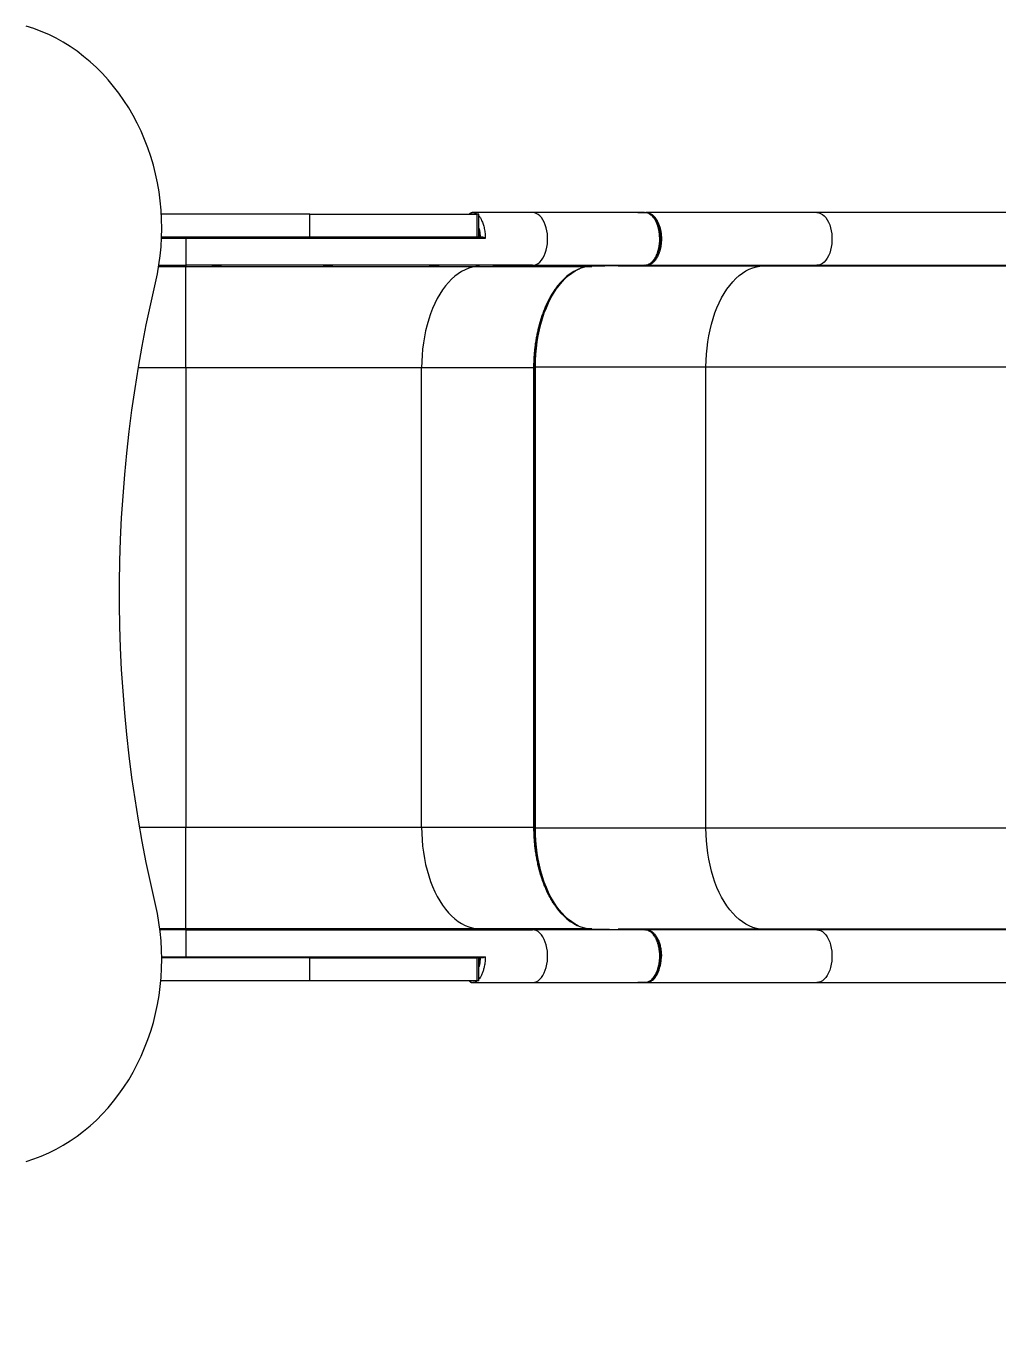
# Model space of a CAD drawing. Header units: millimetres. Extents: x -2979 to 6391, y -2580 to 3476.
# Drawn here: x 3109 to 4001, y -64 to 1121 of the extents above; entities that cross this region are included whole.
import ezdxf

# ---------------------------------------------------------------- set-up
doc = ezdxf.new("R2010")
doc.units = ezdxf.units.MM
for name, color, linetype in [('DIKOM_ОБЪЕКТ', 7, 'Continuous'), ('DIKOM_РАЗМЕР_ЗОНА', 7, 'Continuous'), ('DIKOM_РАЗМЕР_ОБЪЕКТА', 7, 'Continuous')]:
    doc.layers.add(name, color=color, linetype=linetype)
doc.styles.add('style1', font='arialbd.ttf', dxfattribs={"width": 0.8})
doc.dimstyles.new('1-50', dxfattribs={"dimtxt": 300, "dimasz": 200, "dimexe": 100, "dimexo": 0, "dimgap": 100, "dimtad": 1, "dimtxsty": 'style1', "dimcen": 200, "dimclrd": 7, "dimclre": 7, "dimclrt": 7, "dimadec": 1, "dimazin": 2, "dimtfac": 1, "dimtmove": 0, "dimatfit": 2, "dimfxl": 0, "dimlwd": 25, "dimlwe": 18, "dimarcsym": 0})

# ---------------------------------------------------------------- blocks, each defined once
blk = doc.blocks.new('*D0')
at = {"layer": 'Defpoints', "color": 0, "transparency": 16777216}
for p in [(-509.5, 550.7), (4390.5, 550.7), (-509.5, -1019.6)]:
    blk.add_point(p, dxfattribs=at)
at = {"layer": 'DIKOM_РАЗМЕР_ОБЪЕКТА', "color": 7, "lineweight": 18, "transparency": 16777216}
for p, q in [((-509.5, 550.7), (-509.5, -1119.6)), ((4390.5, 550.7), (4390.5, -1119.6))]:
    blk.add_line(p, q, dxfattribs=at)
at = {"layer": 'DIKOM_РАЗМЕР_ОБЪЕКТА', "color": 7, "lineweight": 25, "transparency": 16777216}
blk.add_line((4190.5, -1019.6), (-309.5, -1019.6), dxfattribs=at)
at = {"layer": 'DIKOM_РАЗМЕР_ОБЪЕКТА', "color": 7, "transparency": 16777216}
for points in [[(-309.5, -986.3), (-309.5, -1052.9), (-509.5, -1019.6)], [(4190.5, -986.3), (4190.5, -1052.9), (4390.5, -1019.6)]]:
    blk.add_solid(points, dxfattribs=at)
at = {"layer": 'DIKOM_РАЗМЕР_ОБЪЕКТА', "color": 7, "transparency": 16777216, "insert": (1940.5, -766.4), "char_height": 300, "attachment_point": 5, "style": 'style1'}
blk.add_mtext('{\\fArial|b0|i0|c204|p34;4900}', dxfattribs=at)
blk = doc.blocks.new('*D2')
at = {"layer": 'Defpoints', "color": 0, "transparency": 16777216}
for p in [(-2009.5, 195.6), (6390.5, 195.6), (-2009.5, -2479.7)]:
    blk.add_point(p, dxfattribs=at)
at = {"layer": 'DIKOM_РАЗМЕР_ЗОНА', "color": 7, "lineweight": 18, "transparency": 16777216}
for p, q in [((-2009.5, 195.6), (-2009.5, -2579.7)), ((6390.5, 195.6), (6390.5, -2579.7))]:
    blk.add_line(p, q, dxfattribs=at)
at = {"layer": 'DIKOM_РАЗМЕР_ЗОНА', "color": 7, "lineweight": 25, "transparency": 16777216}
blk.add_line((6190.5, -2479.7), (-1809.5, -2479.7), dxfattribs=at)
at = {"layer": 'DIKOM_РАЗМЕР_ЗОНА', "color": 7, "transparency": 16777216}
for points in [[(-1809.5, -2446.4), (-1809.5, -2513), (-2009.5, -2479.7)], [(6190.5, -2446.4), (6190.5, -2513), (6390.5, -2479.7)]]:
    blk.add_solid(points, dxfattribs=at)
at = {"layer": 'DIKOM_РАЗМЕР_ЗОНА', "color": 7, "transparency": 16777216, "insert": (2190.5, -2226.5), "char_height": 300, "attachment_point": 5, "style": 'style1'}
blk.add_mtext('{\\fArial|b0|i0|c204|p34;8400}', dxfattribs=at)

msp = doc.modelspace()

# ---------------------------------------------------------------- linework, layer by layer
at = {"layer": 'DIKOM_ОБЪЕКТ', "color": 7, "linetype": 'Continuous', "lineweight": 15}
for p, q in [((3367.203, 949.724), (3231.952, 949.724)), ((3367.203, 928.724), (3367.203, 949.724)), ((3367.203, 949.724), (3519.063, 949.724)), ((3515.463, 951.224), (3514.899, 951.224)), ((3519.063, 949.724), (3519.063, 928.724)), ((3520.962, 949.724), (3519.063, 949.724)), ((3520.962, 928.724), (3520.962, 949.724)), ((3663.927, 951.224), (3569.724, 951.224)), ((3665.565, 951.224), (3663.927, 951.224)), ((3671.77, 951.224), (3663.927, 951.224)), ((3665.565, 951.224), (3673.276, 951.224)), ((3828.576, 951.224), (3673.276, 951.224)), ((3367.203, 928.724), (3232.162, 928.724)), ((3254.257, 928.724), (3254.257, 927.745)), ((3254.257, 927.745), (3254.257, 903.224)), ((3526.746, 927.745), (3254.257, 927.745)), ((3519.063, 928.724), (3367.203, 928.724)), ((3520.962, 928.724), (3519.063, 928.724)), ((3524.184, 928.724), (3521.439, 928.724)), ((3686.295, 927.224), (3687.042, 927.224)), ((3229.693, 903.224), (3254.257, 903.224)), ((3569.724, 903.224), (3254.257, 903.224)), ((3254.257, 903.224), (3254.257, 902.222)), ((3254.257, 902.222), (3521.544, 902.222)), ((3254.257, 809.724), (3254.257, 902.222)), ((3521.544, 902.222), (3569.724, 903.224)), ((3521.544, 902.222), (3623.589, 902.222)), ((3569.724, 903.224), (3671.77, 903.224)), ((3671.77, 903.224), (3623.589, 902.222)), ((3670.267, 903.192), (3673.276, 903.224)), ((3673.276, 903.224), (3828.576, 903.224)), ((3780.082, 902.72), (3828.576, 903.224)), ((3780.082, 902.72), (4000.649, 902.72)), ((3828.576, 903.224), (4000.649, 903.224)), ((3612.528, 900.075), (3612.714, 900.153)), ((3468.775, 809.724), (3254.257, 809.724)), ((3254.257, 809.724), (3254.257, 391.724)), ((3570.82, 809.724), (3468.775, 809.724)), ((3468.775, 391.724), (3468.775, 809.724)), ((3570.82, 391.724), (3570.82, 809.724)), ((3571.033, 391.724), (3571.033, 809.724)), ((3572.327, 810.722), (3571.58, 810.722)), ((3571.58, 810.722), (3571.58, 390.725)), ((3572.327, 810.722), (3727.627, 810.722)), ((3572.327, 390.725), (3572.327, 810.722)), ((3727.627, 390.725), (3727.627, 810.722)), ((3727.627, 810.722), (4000.649, 810.722)), ((3254.257, 299.225), (3254.257, 391.724)), ((3254.257, 391.724), (3468.775, 391.724)), ((3468.775, 391.724), (3570.82, 391.724)), ((3571.58, 390.725), (3572.327, 390.725)), ((3727.627, 390.725), (3572.327, 390.725)), ((4000.649, 390.725), (3727.627, 390.725)), ((3254.257, 298.224), (3230.668, 298.224)), ((3254.257, 299.225), (3254.257, 298.224)), ((3521.544, 299.225), (3254.257, 299.225)), ((3254.257, 298.224), (3254.257, 273.702)), ((3254.257, 298.224), (3569.724, 298.224)), ((3569.724, 298.224), (3521.544, 299.225)), ((3623.589, 299.225), (3521.544, 299.225)), ((3671.77, 298.224), (3569.724, 298.224)), ((3623.589, 299.225), (3671.77, 298.224)), ((3673.276, 298.224), (3670.267, 298.255)), ((3828.576, 298.224), (3673.276, 298.224)), ((3828.576, 298.224), (3780.082, 298.727)), ((4000.649, 298.727), (3780.082, 298.727)), ((4000.649, 298.224), (3828.576, 298.224)), ((3367.203, 272.724), (3232.315, 272.724)), ((3254.257, 273.702), (3526.746, 273.702)), ((3254.257, 273.702), (3254.257, 272.724)), ((3367.203, 251.724), (3367.203, 272.724)), ((3367.203, 272.724), (3519.063, 272.724)), ((3519.063, 272.724), (3519.063, 251.724)), ((3520.962, 272.724), (3519.063, 272.724)), ((3520.962, 251.724), (3520.962, 272.724)), ((3524.184, 272.724), (3521.438, 272.724)), ((3367.203, 251.724), (3231.437, 251.724)), ((3519.063, 251.724), (3367.203, 251.724)), ((3514.899, 250.224), (3515.463, 250.224)), ((3520.962, 251.724), (3519.063, 251.724)), ((3569.724, 250.224), (3663.927, 250.224)), ((3663.927, 250.224), (3665.565, 250.224)), ((3663.927, 250.224), (3671.77, 250.224)), ((3673.276, 250.224), (3665.565, 250.224)), ((3673.118, 250.243), (3673.391, 250.248)), ((3673.276, 250.224), (3828.576, 250.224))]:
    msp.add_line(p, q, dxfattribs=at)
at = {"layer": 'DIKOM_ОБЪЕКТ', "color": 8, "linetype": 'Continuous', "lineweight": 15}
for p, q in [((3254.257, 927.745), (3232.123, 927.745)), ((3229.534, 902.222), (3254.257, 902.222)), ((3647.555, 902.72), (3780.082, 902.72)), ((3254.257, 809.724), (3210.972, 809.724)), ((3571.033, 809.724), (3570.82, 809.724)), ((3571.58, 810.722), (3571.05, 810.722)), ((3212.16, 391.724), (3254.257, 391.724)), ((3570.82, 391.724), (3571.033, 391.724)), ((3571.041, 390.725), (3571.58, 390.725)), ((3254.257, 299.225), (3230.542, 299.225)), ((3780.082, 298.727), (3647.555, 298.727)), ((3232.307, 273.702), (3254.257, 273.702))]:
    msp.add_line(p, q, dxfattribs=at)
at = {"layer": 'DIKOM_ОБЪЕКТ', "color": 7, "linetype": 'Continuous', "lineweight": 15, "flags": 128}
for points in [[(3226.57, 887.248), (3228.313, 895.362), (3229.745, 903.557), (3230.864, 911.817), (3231.667, 920.125), (3232.152, 928.466), (3232.319, 936.824), (3232.168, 945.182), (3231.699, 953.525), (3230.912, 961.835), (3229.809, 970.098), (3228.392, 978.296), (3226.665, 986.415), (3224.63, 994.438), (3222.291, 1002.35), (3219.654, 1010.135), (3216.722, 1017.779), (3213.502, 1025.267), (3209.999, 1032.583), (3206.221, 1039.715), (3202.176, 1046.648), (3197.87, 1053.369), (3193.312, 1059.864), (3188.511, 1066.122), (3183.477, 1072.13), (3178.218, 1077.876), (3172.746, 1083.35), (3167.07, 1088.54), (3161.202, 1093.437), (3155.153, 1098.031), (3148.936, 1102.314), (3142.56, 1106.276), (3136.041, 1109.911), (3129.389, 1113.211), (3122.617, 1116.17), (3115.74, 1118.783), (3108.77, 1121.043)], [(3569.724, 903.224), (3571.449, 903.413), (3573.147, 903.978), (3574.792, 904.909), (3576.356, 906.192), (3577.815, 907.807), (3579.147, 909.728), (3580.331, 911.926), (3581.347, 914.364), (3582.18, 917.005), (3582.816, 919.807), (3583.246, 922.727), (3583.463, 925.717), (3583.463, 928.731), (3583.246, 931.721), (3582.816, 934.64), (3582.18, 937.442), (3581.347, 940.084), (3580.331, 942.522), (3579.147, 944.719), (3577.815, 946.64), (3576.356, 948.255), (3574.792, 949.538), (3573.147, 950.47), (3571.449, 951.035), (3569.724, 951.224)], [(3828.576, 951.224), (3830.301, 951.035), (3831.999, 950.47), (3833.644, 949.538), (3835.208, 948.255), (3836.667, 946.64), (3837.999, 944.719), (3839.183, 942.522), (3840.199, 940.084), (3841.032, 937.442), (3841.668, 934.64), (3842.098, 931.721), (3842.315, 928.731), (3842.315, 925.717), (3842.098, 922.727), (3841.668, 919.807), (3841.032, 917.005), (3840.199, 914.364), (3839.183, 911.926), (3837.999, 909.728), (3836.667, 907.807), (3835.208, 906.192), (3833.644, 904.909), (3831.999, 903.978), (3830.301, 903.413), (3828.576, 903.224)], [(3521.544, 902.222), (3518.224, 902.01), (3514.919, 901.436), (3511.641, 900.502), (3508.403, 899.212), (3505.217, 897.572), (3502.097, 895.587), (3499.054, 893.266), (3496.1, 890.618), (3493.247, 887.652), (3490.506, 884.381), (3487.888, 880.817), (3485.403, 876.975), (3483.06, 872.869), (3480.87, 868.516), (3478.84, 863.932), (3476.979, 859.136), (3475.293, 854.146), (3473.79, 848.982), (3472.475, 843.664), (3471.354, 838.213), (3470.43, 832.65), (3469.708, 826.998), (3469.19, 821.277), (3468.879, 815.512), (3468.775, 809.724)], [(3623.589, 902.222), (3620.27, 902.01), (3616.965, 901.436), (3613.687, 900.502), (3610.448, 899.212), (3607.263, 897.572), (3604.142, 895.587), (3601.099, 893.266), (3598.145, 890.618), (3595.292, 887.652), (3592.604, 884.448)], [(3727.627, 810.722), (3727.73, 816.477), (3728.04, 822.209), (3728.554, 827.897), (3729.272, 833.517), (3730.19, 839.048), (3731.305, 844.467), (3732.611, 849.755), (3734.105, 854.89), (3735.781, 859.852), (3737.631, 864.621), (3739.648, 869.179), (3741.826, 873.509), (3744.154, 877.592), (3746.624, 881.413), (3749.227, 884.958), (3751.951, 888.212), (3754.787, 891.162), (3757.723, 893.798), (3760.748, 896.107), (3763.85, 898.083), (3767.017, 899.716), (3770.236, 901.001), (3773.495, 901.932), (3776.781, 902.506), (3780.082, 902.72)], [(3226.57, 321.159), (3222.239, 340.266), (3218.212, 359.461), (3214.489, 378.738), (3211.071, 398.091), (3207.961, 417.512), (3205.159, 436.996), (3202.666, 456.536), (3200.483, 476.125), (3198.61, 495.756), (3197.048, 515.425), (3195.799, 535.122), (3194.861, 554.844), (3194.235, 574.581), (3193.923, 594.328), (3193.923, 614.079), (3194.235, 633.826), (3194.861, 653.564), (3195.799, 673.284), (3197.048, 692.982), (3198.61, 712.651), (3200.483, 732.282), (3202.666, 751.871), (3205.159, 771.411), (3207.961, 790.895), (3211.071, 810.316), (3214.489, 829.669), (3218.212, 848.946), (3222.239, 868.141), (3226.57, 887.248)], [(3468.775, 391.724), (3468.879, 385.936), (3469.19, 380.17), (3469.708, 374.45), (3470.43, 368.797), (3471.354, 363.235), (3472.475, 357.784), (3473.79, 352.466), (3475.293, 347.302), (3476.979, 342.312), (3478.84, 337.515), (3480.87, 332.932), (3483.06, 328.578), (3485.403, 324.472), (3487.888, 320.63), (3490.506, 317.066), (3493.247, 313.795), (3496.1, 310.83), (3499.054, 308.181), (3502.097, 305.86), (3505.217, 303.876), (3508.403, 302.235), (3511.641, 300.946), (3514.919, 300.012), (3518.224, 299.438), (3521.544, 299.225)], [(3780.082, 298.727), (3776.781, 298.941), (3773.495, 299.515), (3770.236, 300.446), (3767.017, 301.731), (3763.85, 303.365), (3760.748, 305.34), (3757.723, 307.65), (3754.787, 310.285), (3751.951, 313.236), (3749.227, 316.489), (3746.624, 320.034), (3744.154, 323.855), (3741.826, 327.939), (3739.648, 332.268), (3737.631, 336.826), (3735.781, 341.596), (3734.105, 346.558), (3732.611, 351.693), (3731.305, 356.98), (3730.19, 362.4), (3729.272, 367.931), (3728.554, 373.551), (3728.04, 379.238), (3727.73, 384.971), (3727.627, 390.725)], [(3108.77, 87.364), (3115.74, 89.624), (3122.617, 92.237), (3129.389, 95.196), (3136.041, 98.496), (3142.56, 102.131), (3148.936, 106.093), (3155.153, 110.376), (3161.202, 114.97), (3167.07, 119.867), (3172.746, 125.057), (3178.218, 130.531), (3183.477, 136.277), (3188.511, 142.285), (3193.312, 148.543), (3197.87, 155.038), (3202.176, 161.759), (3206.221, 168.692), (3209.999, 175.824), (3213.502, 183.141), (3216.722, 190.628), (3219.654, 198.272), (3222.291, 206.057), (3224.63, 213.969), (3226.665, 221.992), (3228.392, 230.111), (3229.809, 238.309), (3230.912, 246.572), (3231.699, 254.882), (3232.168, 263.225), (3232.319, 271.583), (3232.152, 279.941), (3231.667, 288.282), (3230.864, 296.59), (3229.745, 304.85), (3228.313, 313.045), (3226.57, 321.159)], [(3589.313, 321.544), (3589.933, 320.63), (3592.551, 317.066), (3595.292, 313.795), (3598.145, 310.83), (3601.099, 308.181), (3604.142, 305.86), (3607.263, 303.876), (3610.448, 302.235), (3613.687, 300.946), (3616.965, 300.012), (3620.27, 299.438), (3623.589, 299.225)], [(3569.724, 250.224), (3571.449, 250.413), (3573.147, 250.978), (3574.792, 251.909), (3576.356, 253.192), (3577.815, 254.807), (3579.147, 256.729), (3580.331, 258.926), (3581.347, 261.364), (3582.18, 264.005), (3582.816, 266.807), (3583.246, 269.727), (3583.463, 272.717), (3583.463, 275.731), (3583.246, 278.721), (3582.816, 281.64), (3582.18, 284.443), (3581.347, 287.083), (3580.331, 289.522), (3579.147, 291.719), (3577.815, 293.64), (3576.356, 295.255), (3574.792, 296.538), (3573.147, 297.47), (3571.449, 298.035), (3569.724, 298.224)], [(3828.576, 298.224), (3830.301, 298.035), (3831.999, 297.47), (3833.644, 296.538), (3835.208, 295.255), (3836.667, 293.64), (3837.999, 291.719), (3839.183, 289.522), (3840.199, 287.083), (3841.032, 284.443), (3841.668, 281.64), (3842.098, 278.721), (3842.315, 275.731), (3842.315, 272.717), (3842.098, 269.727), (3841.668, 266.807), (3841.032, 264.005), (3840.199, 261.364), (3839.183, 258.926), (3837.999, 256.729), (3836.667, 254.807), (3835.208, 253.192), (3833.644, 251.909), (3831.999, 250.978), (3830.301, 250.413), (3828.576, 250.224)]]:
    msp.add_lwpolyline(points, dxfattribs=at)
at = {"layer": 'DIKOM_ОБЪЕКТ', "color": 8, "linetype": 'Continuous', "lineweight": 15, "flags": 128}
for points in [[(3572.327, 810.722), (3572.43, 816.477), (3572.74, 822.209), (3573.255, 827.897), (3573.972, 833.517), (3574.89, 839.048), (3576.005, 844.467), (3577.312, 849.755), (3578.806, 854.89), (3580.481, 859.852), (3582.331, 864.621), (3584.349, 869.179), (3586.526, 873.509), (3588.854, 877.592), (3591.325, 881.413), (3593.927, 884.958), (3596.651, 888.212), (3599.487, 891.162), (3602.424, 893.798), (3605.449, 896.107), (3608.551, 898.083), (3611.718, 899.716), (3612.528, 900.075)], [(3592.604, 884.448), (3592.551, 884.381), (3589.933, 880.817), (3587.448, 876.975), (3585.106, 872.869), (3582.915, 868.516), (3580.886, 863.932), (3579.024, 859.136), (3577.339, 854.146), (3575.835, 848.982), (3574.521, 843.664), (3573.399, 838.213), (3572.476, 832.65), (3571.753, 826.998), (3571.236, 821.277), (3570.924, 815.512), (3570.82, 809.724)], [(3588.605, 878.53), (3588.16, 877.805), (3585.824, 873.708), (3583.64, 869.365), (3581.616, 864.793), (3579.76, 860.008), (3578.079, 855.03), (3576.58, 849.879), (3575.269, 844.575), (3574.151, 839.138), (3573.23, 833.589), (3572.51, 827.951), (3571.994, 822.246), (3571.683, 816.495), (3571.58, 810.722)], [(3570.82, 391.724), (3570.924, 385.936), (3571.236, 380.17), (3571.753, 374.45), (3572.476, 368.797), (3573.399, 363.235), (3574.521, 357.784), (3575.835, 352.466), (3577.339, 347.302), (3579.024, 342.312), (3580.886, 337.515), (3582.915, 332.932), (3585.106, 328.578), (3587.448, 324.472), (3589.313, 321.544)], [(3571.58, 390.725), (3571.683, 384.952), (3571.994, 379.202), (3572.51, 373.496), (3573.23, 367.858), (3574.151, 362.31), (3575.269, 356.873), (3576.58, 351.568), (3578.079, 346.417), (3579.76, 341.44), (3581.616, 336.655), (3583.64, 332.082), (3585.824, 327.739), (3588.16, 323.643), (3589.151, 322.051)], [(3611.603, 301.784), (3608.551, 303.365), (3605.449, 305.34), (3602.424, 307.65), (3599.487, 310.285), (3596.651, 313.236), (3593.927, 316.489), (3591.325, 320.034), (3588.854, 323.855), (3586.526, 327.939), (3584.349, 332.268), (3582.331, 336.826), (3580.481, 341.596), (3578.806, 346.558), (3577.312, 351.693), (3576.005, 356.98), (3574.89, 362.4), (3573.972, 367.931), (3573.255, 373.551), (3572.74, 379.238), (3572.43, 384.971), (3572.327, 390.725)]]:
    msp.add_lwpolyline(points, dxfattribs=at)
at = {"layer": 'DIKOM_ОБЪЕКТ', "color": 7, "linetype": 'Continuous', "lineweight": 15}
for centre, radius, start, end in [((3514.852, 947.824), 3.4, 90, 146.025524), ((3686.046, 933.609), 2.799, 91.049441, 106.300296), ((3686.046, 920.835), 2.796, 253.681287, 268.9508), ((3683.059, 911.696), 1.444, 238.86215, 268.071828), ((3514.852, 253.624), 3.4, 213.974476, 270)]:
    msp.add_arc(centre, radius, start, end, dxfattribs=at)
at = {"layer": 'DIKOM_ОБЪЕКТ', "color": 8, "linetype": 'Continuous', "lineweight": 15}
for centre, radius, start, end in [((3514.972, 948.286), 2.939, 91.432446, 150.707051), ((3515.537, 948.286), 2.939, 91.432446, 150.707051), ((3514.962, 253.144), 2.921, 209.091598, 268.76488), ((3515.526, 253.144), 2.921, 209.091598, 268.76488)]:
    msp.add_arc(centre, radius, start, end, dxfattribs=at)
at = {"layer": 'DIKOM_ОБЪЕКТ', "color": 7, "linetype": 'Continuous', "lineweight": 15}
for points, knots in [([(3569.724, 951.224), (3563.869, 951.224), (3552.164, 951.224), (3534.06, 951.224), (3521.664, 951.224), (3515.463, 951.224)], [0, 0, 0, 0, 0.33341685, 0.66658263, 1, 1, 1, 1]), ([(3671.77, 903.224), (3672.251, 903.249), (3673.135, 903.295), (3674.326, 903.618), (3675.264, 903.994), (3675.954, 904.351), (3676.512, 904.687), (3677.176, 905.136), (3678.04, 905.827), (3678.992, 906.761), (3679.897, 907.823), (3680.677, 908.897), (3681.243, 909.798), (3681.641, 910.492), (3681.963, 911.084), (3682.307, 911.77), (3682.608, 912.419), (3682.85, 912.975), (3683.271, 913.997), (3683.863, 915.657), (3684.487, 917.926), (3684.945, 920.153), (3685.29, 922.479), (3685.492, 924.816), (3685.576, 928.048), (3685.36, 931.933), (3684.745, 935.455), (3684.128, 937.836), (3683.739, 939.107), (3683.338, 940.255), (3682.845, 941.514), (3682.268, 942.784), (3681.598, 944.051), (3680.928, 945.169), (3680.197, 946.227), (3679.292, 947.36), (3678.204, 948.492), (3676.568, 949.804), (3674.418, 950.963), (3672.674, 951.135), (3671.77, 951.224)], [0, 0, 0, 0, 0.03342937, 0.0612696, 0.08351871, 0.10017588, 0.11123925, 0.12448958, 0.14957906, 0.17710352, 0.20020533, 0.22518208, 0.24605908, 0.25341414, 0.26424497, 0.2785499, 0.2896719, 0.29743199, 0.3063232, 0.33976651, 0.37508298, 0.40635817, 0.43378801, 0.47059117, 0.50022074, 0.56247486, 0.62494824, 0.64571919, 0.66649052, 0.6822732, 0.69923058, 0.72714467, 0.74665312, 0.76773734, 0.79151208, 0.81254195, 0.8451042, 0.87922788, 0.93734286, 1, 1, 1, 1]), ([(3673.276, 951.224), (3673.248, 951.223), (3673.191, 951.221), (3673.107, 951.204), (3673.025, 951.177), (3672.945, 951.141), (3672.87, 951.094), (3672.784, 951.027), (3672.73, 950.967), (3672.697, 950.931)], [0, 0, 0, 0, 0.13219407, 0.26431567, 0.39646923, 0.52870734, 0.66082571, 0.79306517, 1, 1, 1, 1]), ([(3685.26, 936.296), (3684.98, 937.347), (3684.419, 939.456), (3683.25, 942.303), (3681.87, 944.842), (3680.288, 946.998), (3678.535, 948.732), (3676.661, 949.985), (3674.703, 950.782), (3673.368, 950.881), (3672.697, 950.931)], [0, 0, 0, 0, 0.12439164, 0.24962188, 0.37428595, 0.49923263, 0.62488093, 0.75018259, 0.87454903, 1, 1, 1, 1]), ([(3673.276, 951.224), (3673.446, 951.221), (3673.785, 951.214), (3674.294, 951.163), (3674.801, 951.082), (3675.294, 950.97), (3675.839, 950.812), (3676.496, 950.571), (3677.179, 950.252), (3677.821, 949.886), (3678.365, 949.531), (3678.9, 949.137), (3679.425, 948.705), (3679.939, 948.233), (3680.442, 947.725), (3680.786, 947.343), (3681.105, 946.969), (3681.536, 946.441), (3682.154, 945.591), (3682.792, 944.585), (3683.369, 943.566), (3684.171, 941.97), (3685.139, 939.621), (3685.709, 937.479), (3685.994, 936.408)], [0, 0, 0, 0, 0.03137877, 0.06275872, 0.09413753, 0.12551776, 0.15478715, 0.19620383, 0.24976, 0.28556785, 0.32137757, 0.35718623, 0.39299323, 0.42880132, 0.46461197, 0.50042023, 0.50418554, 0.53577715, 0.59779557, 0.64983595, 0.69488935, 0.74972392, 0.87486055, 1, 1, 1, 1]), ([(4000.649, 951.224), (3994.603, 951.224), (3982.471, 951.224), (3964.288, 951.224), (3946.146, 951.224), (3928.144, 951.224), (3910.38, 951.224), (3892.959, 951.224), (3875.974, 951.224), (3859.53, 951.224), (3843.649, 951.224), (3833.589, 951.224), (3828.576, 951.224)], [0, 0, 0, 0, 0.09897405, 0.1986082, 0.29875742, 0.39927242, 0.4999999, 0.60072945, 0.70124554, 0.80139414, 0.90102725, 1, 1, 1, 1]), ([(3685.994, 936.408), (3686.089, 935.992), (3686.278, 935.158), (3686.51, 933.876), (3686.689, 932.675), (3686.838, 931.419), (3686.962, 929.992), (3687.032, 928.543), (3687.04, 927.579), (3687.042, 927.224)], [0, 0, 0, 0, 0.14255902, 0.28512824, 0.427685, 0.53758769, 0.693162, 0.88699163, 1, 1, 1, 1]), ([(3520.962, 933.988), (3521.007, 933.767), (3521.199, 932.836), (3521.359, 930.982), (3521.418, 929.365), (3521.448, 928.525)], [0, 0, 0, 0, 0.1300876, 0.54786642, 1, 1, 1, 1]), ([(3526.746, 927.745), (3526.358, 927.972), (3525.755, 928.324), (3524.851, 928.663), (3524.39, 928.705), (3524.184, 928.724)], [0, 0, 0, 0, 0.4994853, 0.77620191, 1, 1, 1, 1]), ([(3686.295, 927.224), (3686.251, 928.783), (3686.163, 931.896), (3685.561, 934.832), (3685.26, 936.296)], [0, 0, 0, 0, 0.5010354, 1, 1, 1, 1]), ([(3686.295, 927.224), (3686.252, 925.671), (3686.164, 922.558), (3685.562, 919.622), (3685.26, 918.151)], [0, 0, 0, 0, 0.49896481, 1, 1, 1, 1]), ([(3687.042, 927.224), (3687.038, 926.776), (3687.03, 925.88), (3686.963, 924.541), (3686.865, 923.311), (3686.727, 922.052), (3686.528, 920.651), (3686.275, 919.265), (3686.07, 918.369), (3685.994, 918.039)], [0, 0, 0, 0, 0.14256071, 0.28512534, 0.42768244, 0.53758287, 0.69315904, 0.88698125, 1, 1, 1, 1]), ([(3685.26, 918.151), (3684.879, 916.746), (3684.115, 913.929), (3682.914, 911.618), (3682.312, 910.46)], [0, 0, 0, 0, 0.49896565, 1, 1, 1, 1]), ([(3685.994, 918.039), (3685.892, 917.628), (3685.688, 916.806), (3685.332, 915.614), (3684.972, 914.544), (3684.568, 913.473), (3684.076, 912.311), (3683.538, 911.198), (3683.153, 910.508), (3683.01, 910.253)], [0, 0, 0, 0, 0.14255252, 0.28511004, 0.42766999, 0.53758385, 0.6931622, 0.8869805, 1, 1, 1, 1]), ([(3286.747, 903.046), (3286.697, 903.04), (3286.598, 903.028), (3285.822, 903.011), (3284.679, 902.998), (3283.253, 902.99), (3281.716, 902.988), (3280.238, 902.992), (3278.986, 903.002), (3278.103, 903.017), (3277.782, 903.03), (3277.72, 903.044), (3277.919, 903.058), (3278.666, 903.075), (3279.816, 903.088), (3281.24, 903.095), (3282.778, 903.097), (3284.256, 903.093), (3285.508, 903.083), (3286.388, 903.069), (3286.72, 903.055), (3286.742, 903.048), (3286.747, 903.046)], [0, 0, 0, 0, 0.05369215, 0.10738252, 0.16107212, 0.21475902, 0.26844157, 0.32212173, 0.3758036, 0.4294871, 0.48317425, 0.50000084, 0.55369125, 0.60738236, 0.6610735, 0.71475843, 0.76844097, 0.82212171, 0.87580232, 0.92948695, 0.98317553, 1, 1, 1, 1]), ([(3388.14, 903.056), (3388.09, 903.05), (3387.99, 903.038), (3387.215, 903.02), (3386.072, 903.005), (3384.646, 902.994), (3383.108, 902.988), (3381.63, 902.989), (3380.379, 902.996), (3379.495, 903.008), (3379.174, 903.021), (3379.113, 903.034), (3379.312, 903.048), (3380.059, 903.066), (3381.209, 903.081), (3382.633, 903.092), (3384.171, 903.097), (3385.649, 903.096), (3386.901, 903.089), (3387.781, 903.078), (3388.113, 903.065), (3388.135, 903.058), (3388.14, 903.056)], [0, 0, 0, 0, 0.05369252, 0.1073841, 0.16107594, 0.21476346, 0.26844827, 0.32213082, 0.37581157, 0.42949256, 0.48317798, 0.50000234, 0.55369241, 0.60738503, 0.66107683, 0.71476431, 0.76844911, 0.82212962, 0.8758121, 0.9294918, 0.98317775, 1, 1, 1, 1]), ([(3484.778, 903.066), (3484.728, 903.06), (3484.629, 903.049), (3483.853, 903.03), (3482.711, 903.013), (3481.284, 903), (3479.747, 902.991), (3478.269, 902.988), (3477.018, 902.992), (3476.134, 903.001), (3475.813, 903.012), (3475.752, 903.024), (3475.951, 903.038), (3476.697, 903.056), (3477.847, 903.073), (3479.272, 903.086), (3480.81, 903.095), (3482.287, 903.097), (3483.54, 903.094), (3484.419, 903.085), (3484.752, 903.074), (3484.773, 903.067), (3484.778, 903.066)], [0, 0, 0, 0, 0.05369179, 0.10738272, 0.16107352, 0.21476643, 0.26845381, 0.32213696, 0.37581848, 0.429498, 0.48318117, 0.50000114, 0.55369369, 0.60738252, 0.66107649, 0.7147654, 0.76845276, 0.8221359, 0.8758174, 0.92949689, 0.98318003, 1, 1, 1, 1]), ([(3673.276, 903.224), (3673.223, 903.227), (3673.116, 903.235), (3672.961, 903.295), (3672.817, 903.386), (3672.737, 903.473), (3672.697, 903.517)], [0, 0, 0, 0, 0.25000295, 0.50007782, 0.74999917, 1, 1, 1, 1]), ([(3673.92, 903.262), (3673.859, 903.252), (3673.692, 903.227), (3673.492, 903.226), (3673.338, 903.224), (3673.292, 903.224), (3673.276, 903.224)], [0, 0, 0, 0, 0.28392941, 0.78389641, 0.92744913, 1, 1, 1, 1]), ([(3571.033, 809.724), (3571.05, 811.524), (3571.073, 814.069), (3571.229, 817.84), (3571.419, 821.086), (3571.738, 824.939), (3572.172, 828.962), (3572.737, 833.137), (3573.435, 837.393), (3574.27, 841.683), (3575.242, 845.97), (3576.35, 850.221), (3577.593, 854.411), (3578.967, 858.516), (3580.47, 862.517), (3582.098, 866.395), (3583.845, 870.134), (3585.707, 873.719), (3587.678, 877.14), (3589.759, 880.37), (3591.48, 882.834), (3592.537, 884.144), (3592.835, 884.514)], [0, 0, 0, 0, 0.06195673, 0.08761184, 0.13010087, 0.17424912, 0.22159914, 0.27096992, 0.32188075, 0.373948, 0.42690019, 0.48053541, 0.53470482, 0.58929326, 0.64421409, 0.69939801, 0.75479665, 0.81037049, 0.86609176, 0.92194603, 0.97792478, 1, 1, 1, 1]), ([(3589.657, 321.316), (3589.307, 321.829), (3588.216, 323.423), (3586.497, 326.323), (3584.504, 329.992), (3582.635, 333.854), (3580.889, 337.884), (3579.273, 342.071), (3577.792, 346.4), (3576.45, 350.854), (3575.253, 355.417), (3574.203, 360.064), (3573.304, 364.769), (3572.561, 369.484), (3571.978, 374.117), (3571.564, 378.438), (3571.301, 382.215), (3571.135, 385.703), (3571.047, 388.791), (3571.037, 390.859), (3571.033, 391.724)], [0, 0, 0, 0, 0.0299808, 0.09322143, 0.15643044, 0.21960356, 0.28273127, 0.34579765, 0.40878245, 0.47164817, 0.53434418, 0.59677671, 0.65879707, 0.72009272, 0.77996986, 0.83644615, 0.88420389, 0.9224946, 0.96760834, 1, 1, 1, 1]), ([(3286.747, 298.402), (3286.697, 298.396), (3286.598, 298.384), (3285.822, 298.368), (3284.679, 298.357), (3283.253, 298.351), (3281.716, 298.351), (3280.238, 298.357), (3278.987, 298.368), (3278.103, 298.384), (3277.782, 298.397), (3277.72, 298.412), (3277.919, 298.425), (3278.666, 298.441), (3279.816, 298.453), (3281.24, 298.459), (3282.778, 298.459), (3284.256, 298.453), (3285.508, 298.441), (3286.388, 298.425), (3286.72, 298.412), (3286.742, 298.404), (3286.747, 298.402)], [0, 0, 0, 0, 0.05368985, 0.10738064, 0.16106996, 0.21475541, 0.2684358, 0.32211818, 0.37579916, 0.4294842, 0.48317347, 0.50000011, 0.55369041, 0.6073812, 0.66107041, 0.71475506, 0.76843756, 0.82211791, 0.87579896, 0.92948399, 0.98317336, 1, 1, 1, 1]), ([(3388.14, 298.392), (3388.09, 298.386), (3387.99, 298.375), (3387.215, 298.361), (3386.072, 298.353), (3384.646, 298.35), (3383.109, 298.354), (3381.631, 298.363), (3380.379, 298.377), (3379.496, 298.394), (3379.174, 298.408), (3379.113, 298.422), (3379.312, 298.435), (3380.059, 298.448), (3381.209, 298.457), (3382.633, 298.46), (3384.171, 298.456), (3385.648, 298.447), (3386.901, 298.432), (3387.781, 298.415), (3388.113, 298.401), (3388.135, 298.393), (3388.14, 298.392)], [0, 0, 0, 0, 0.0536874, 0.10737749, 0.1610646, 0.21474777, 0.26842841, 0.32210874, 0.37579223, 0.42947903, 0.4831691, 0.49999786, 0.55368734, 0.60737751, 0.66106461, 0.71474779, 0.76842845, 0.82210877, 0.87579227, 0.92947916, 0.98316923, 1, 1, 1, 1]), ([(3484.778, 298.382), (3484.728, 298.377), (3484.629, 298.366), (3483.853, 298.356), (3482.711, 298.351), (3481.285, 298.351), (3479.747, 298.358), (3478.269, 298.37), (3477.018, 298.386), (3476.134, 298.404), (3475.813, 298.418), (3475.752, 298.431), (3475.95, 298.443), (3476.697, 298.454), (3477.847, 298.459), (3479.271, 298.458), (3480.809, 298.451), (3482.287, 298.439), (3483.539, 298.423), (3484.419, 298.405), (3484.752, 298.391), (3484.773, 298.384), (3484.778, 298.382)], [0, 0, 0, 0, 0.05368649, 0.10737268, 0.16106037, 0.21473926, 0.26842222, 0.3221044, 0.37578817, 0.42947759, 0.4831693, 0.49999988, 0.55368646, 0.60737264, 0.66106037, 0.71473925, 0.76842225, 0.82210443, 0.87578829, 0.92947761, 0.98316942, 1, 1, 1, 1]), ([(3671.77, 250.224), (3671.908, 250.226), (3672.53, 250.236), (3673.549, 250.388), (3674.827, 250.79), (3676.005, 251.354), (3677.297, 252.195), (3678.675, 253.39), (3680.103, 255.04), (3681.118, 256.566), (3681.795, 257.766), (3682.188, 258.524), (3682.526, 259.237), (3682.819, 259.901), (3683.263, 260.973), (3683.866, 262.666), (3684.49, 264.936), (3684.947, 267.163), (3685.29, 269.483), (3685.492, 271.812), (3685.577, 275.044), (3685.361, 278.937), (3684.743, 282.467), (3684.124, 284.849), (3683.735, 286.118), (3683.335, 287.264), (3682.841, 288.523), (3682.272, 289.774), (3681.668, 290.918), (3681.129, 291.839), (3680.58, 292.682), (3680.002, 293.474), (3678.877, 294.859), (3677.634, 296.017), (3676.411, 296.827), (3675.781, 297.191), (3674.935, 297.607), (3673.561, 298.098), (3672.426, 298.178), (3671.77, 298.224)], [0, 0, 0, 0, 0.0096017, 0.0431786, 0.07071826, 0.09964471, 0.12790236, 0.16632498, 0.20613851, 0.24654885, 0.25917686, 0.27310136, 0.28719484, 0.29598376, 0.30643674, 0.33982219, 0.37517778, 0.40645328, 0.43383596, 0.47044081, 0.50000925, 0.56251096, 0.62509786, 0.64585225, 0.66660686, 0.68234341, 0.69928655, 0.72728575, 0.74578305, 0.76112151, 0.77966823, 0.79657639, 0.81215739, 0.87524774, 0.89348483, 0.90294133, 0.92133309, 0.95447122, 1, 1, 1, 1]), ([(3673.276, 298.224), (3673.223, 298.22), (3673.116, 298.213), (3672.961, 298.153), (3672.817, 298.062), (3672.737, 297.975), (3672.697, 297.931)], [0, 0, 0, 0, 0.25000795, 0.50007287, 0.74991266, 1, 1, 1, 1]), ([(3674.477, 298.132), (3674.207, 298.164), (3673.761, 298.217), (3673.312, 298.205), (3673.136, 298.2)], [0, 0, 0, 0, 0.60705341, 1, 1, 1, 1]), ([(3673.276, 298.224), (3673.759, 298.199), (3674.643, 298.152), (3675.835, 297.829), (3676.773, 297.452), (3677.463, 297.095), (3678.03, 296.754), (3678.646, 296.336), (3679.377, 295.758), (3680.17, 295.017), (3680.935, 294.188), (3681.667, 293.274), (3682.308, 292.355), (3682.821, 291.529), (3683.466, 290.397), (3684.17, 288.965), (3684.934, 287.051), (3685.546, 285.183), (3686.244, 282.499), (3686.894, 278.859), (3686.992, 275.798), (3687.042, 274.224)], [0, 0, 0, 0, 0.06693512, 0.12265279, 0.16715133, 0.20042499, 0.2224735, 0.25053144, 0.29214041, 0.33375066, 0.37535591, 0.41697701, 0.4586101, 0.49052242, 0.51398249, 0.58564306, 0.64020856, 0.69943277, 0.75664271, 0.87484337, 1, 1, 1, 1]), ([(3521.448, 272.923), (3521.412, 271.829), (3521.348, 269.915), (3521.078, 268.092), (3520.962, 267.31)], [0, 0, 0, 0, 0.57099343, 1, 1, 1, 1]), ([(3526.746, 273.702), (3526.358, 273.475), (3525.755, 273.123), (3524.851, 272.784), (3524.39, 272.742), (3524.184, 272.724)], [0, 0, 0, 0, 0.4994757, 0.77619762, 1, 1, 1, 1]), ([(3673.276, 250.224), (3673.879, 250.264), (3675.083, 250.343), (3676.796, 250.962), (3678.348, 251.857), (3679.714, 252.959), (3680.91, 254.204), (3681.933, 255.523), (3682.893, 257.002), (3683.819, 258.719), (3684.697, 260.739), (3685.451, 262.925), (3686.101, 265.356), (3686.621, 268.084), (3686.975, 271.101), (3687.02, 273.17), (3687.042, 274.224)], [0, 0, 0, 0, 0.08349965, 0.16699992, 0.24180821, 0.31016836, 0.37530461, 0.4348696, 0.48654968, 0.55300717, 0.62208247, 0.68793736, 0.75574383, 0.83536344, 0.91620359, 1, 1, 1, 1]), ([(3515.463, 250.224), (3521.664, 250.224), (3534.06, 250.224), (3552.164, 250.224), (3563.869, 250.224), (3569.724, 250.224)], [0, 0, 0, 0, 0.33341737, 0.66658315, 1, 1, 1, 1]), ([(3672.897, 250.338), (3672.899, 250.336), (3672.925, 250.318), (3672.98, 250.29), (3673.061, 250.257), (3673.16, 250.23), (3673.232, 250.226), (3673.276, 250.224)], [0, 0, 0, 0, 0.01581147, 0.23154615, 0.44736235, 0.66314026, 1, 1, 1, 1]), ([(3828.576, 250.224), (3833.589, 250.224), (3843.649, 250.224), (3859.53, 250.224), (3875.974, 250.224), (3892.959, 250.224), (3910.38, 250.224), (3928.144, 250.224), (3946.147, 250.224), (3964.288, 250.224), (3982.471, 250.224), (3994.603, 250.224), (4000.649, 250.224)], [0, 0, 0, 0, 0.0989741, 0.19860818, 0.29875736, 0.39927199, 0.5000001, 0.60072959, 0.70124526, 0.80139443, 0.90102726, 1, 1, 1, 1])]:
    msp.add_open_spline(points, degree=3, knots=knots, dxfattribs=at)
at = {"layer": 'DIKOM_ОБЪЕКТ', "color": 8, "linetype": 'Continuous', "lineweight": 15}
for points, knots in [([(3515.463, 951.224), (3515.907, 951.187), (3516.772, 951.117), (3518.045, 950.683), (3518.828, 950.042), (3519.217, 949.724)], [0, 0, 0, 0, 0.34666393, 0.67542574, 1, 1, 1, 1]), ([(3520.962, 948.18), (3520.97, 948.172), (3521.218, 947.903), (3521.666, 947.287), (3522.291, 946.357), (3522.849, 945.39), (3523.745, 943.638), (3524.854, 940.822), (3525.909, 936.672), (3526.584, 932.267), (3526.693, 929.241), (3526.746, 927.745)], [0, 0, 0, 0, 0.0023071, 0.07115518, 0.13624263, 0.19756689, 0.25513423, 0.4476292, 0.63593608, 0.82006056, 1, 1, 1, 1]), ([(3520.962, 936.912), (3521.036, 936.659), (3521.427, 935.319), (3521.862, 932.551), (3522.025, 930.004), (3522.107, 928.724)], [0, 0, 0, 0, 0.10380121, 0.54965016, 1, 1, 1, 1]), ([(3520.962, 935.145), (3521.121, 934.257), (3521.49, 932.191), (3521.573, 929.983), (3521.621, 928.724)], [0, 0, 0, 0, 0.42977771, 1, 1, 1, 1]), ([(3683.01, 910.253), (3682.682, 909.713), (3682.026, 908.632), (3680.934, 907.236), (3679.868, 906.118), (3678.876, 905.277), (3677.893, 904.588), (3676.873, 904.028), (3675.849, 903.629), (3674.882, 903.361), (3674.256, 903.296), (3673.92, 903.262)], [0, 0, 0, 0, 0.13312099, 0.26624679, 0.39888688, 0.49993801, 0.59116107, 0.71134465, 0.81499537, 0.90066102, 1, 1, 1, 1]), ([(3682.312, 910.46), (3681.647, 909.419), (3680.318, 907.339), (3677.924, 905.243), (3676.126, 904.087), (3675.131, 903.933), (3675.02, 903.916)], [0, 0, 0, 0, 0.32063987, 0.64038859, 0.95989828, 1, 1, 1, 1]), ([(3675.026, 297.533), (3675.131, 297.517), (3676.122, 297.363), (3677.919, 296.218), (3680.294, 294.089), (3682.362, 291.109), (3684.069, 287.505), (3685.333, 283.383), (3686.119, 278.908), (3686.382, 274.238), (3686.123, 269.577), (3685.34, 265.095), (3684.082, 260.975), (3682.377, 257.365), (3680.312, 254.379), (3677.938, 252.242), (3676.133, 251.089), (3675.133, 250.934), (3675.019, 250.917)], [0, 0, 0, 0, 0.00825955, 0.07857912, 0.14855512, 0.21875525, 0.28895665, 0.35893099, 0.42928606, 0.49956395, 0.57019416, 0.6401106, 0.71043284, 0.78040484, 0.8506095, 0.92080996, 0.99097586, 1, 1, 1, 1]), ([(3526.746, 273.702), (3526.693, 272.208), (3526.585, 269.184), (3526.047, 265.683), (3525.493, 263.165), (3525.054, 261.526), (3524.552, 259.953), (3523.988, 258.453), (3523.166, 256.614), (3522.186, 254.785), (3521.314, 253.78), (3520.962, 253.374)], [0, 0, 0, 0, 0.18017557, 0.36453705, 0.4395532, 0.51524634, 0.59160419, 0.66864018, 0.74634464, 0.89755687, 1, 1, 1, 1]), ([(3522.107, 272.724), (3522.025, 271.444), (3521.862, 268.897), (3521.427, 266.129), (3521.036, 264.788), (3520.962, 264.535)], [0, 0, 0, 0, 0.45035785, 0.89618822, 1, 1, 1, 1]), ([(3520.962, 266.302), (3521.121, 267.19), (3521.49, 269.257), (3521.573, 271.465), (3521.621, 272.724)], [0, 0, 0, 0, 0.42976026, 1, 1, 1, 1]), ([(3519.217, 251.724), (3518.829, 251.406), (3518.046, 250.764), (3516.773, 250.331), (3515.907, 250.26), (3515.463, 250.224)], [0, 0, 0, 0, 0.32412576, 0.65310607, 1, 1, 1, 1])]:
    msp.add_open_spline(points, degree=3, knots=knots, dxfattribs=at)

# ---------------------------------------------------------------- dimensions: what is measured, and where the dimension line sits
at = {"layer": 'DIKOM_РАЗМЕР_ЗОНА'}
dim = msp.add_linear_dim(base=(-2009.491, -2479.715), p1=(6390.509, 195.587), p2=(-2009.491, 195.587), text='{\\fArial|b0|i0|c204|p34;<>}', dimstyle='1-50', dxfattribs=at)
dim.commit()
dim.dimension.update_dxf_attribs({"geometry": '*D2', "text_midpoint": (2190.509, -2479.715), "dimtype": 160})
at = {"layer": 'DIKOM_РАЗМЕР_ОБЪЕКТА'}
dim = msp.add_linear_dim(base=(-509.491, -1019.602), p1=(4390.509, 550.677), p2=(-509.491, 550.677), text='{\\fArial|b0|i0|c204|p34;<>}', dimstyle='1-50', dxfattribs=at)
dim.commit()
dim.dimension.update_dxf_attribs({"geometry": '*D0', "text_midpoint": (1940.509, -1019.602), "dimtype": 160})

doc.saveas('drawing.dxf')
